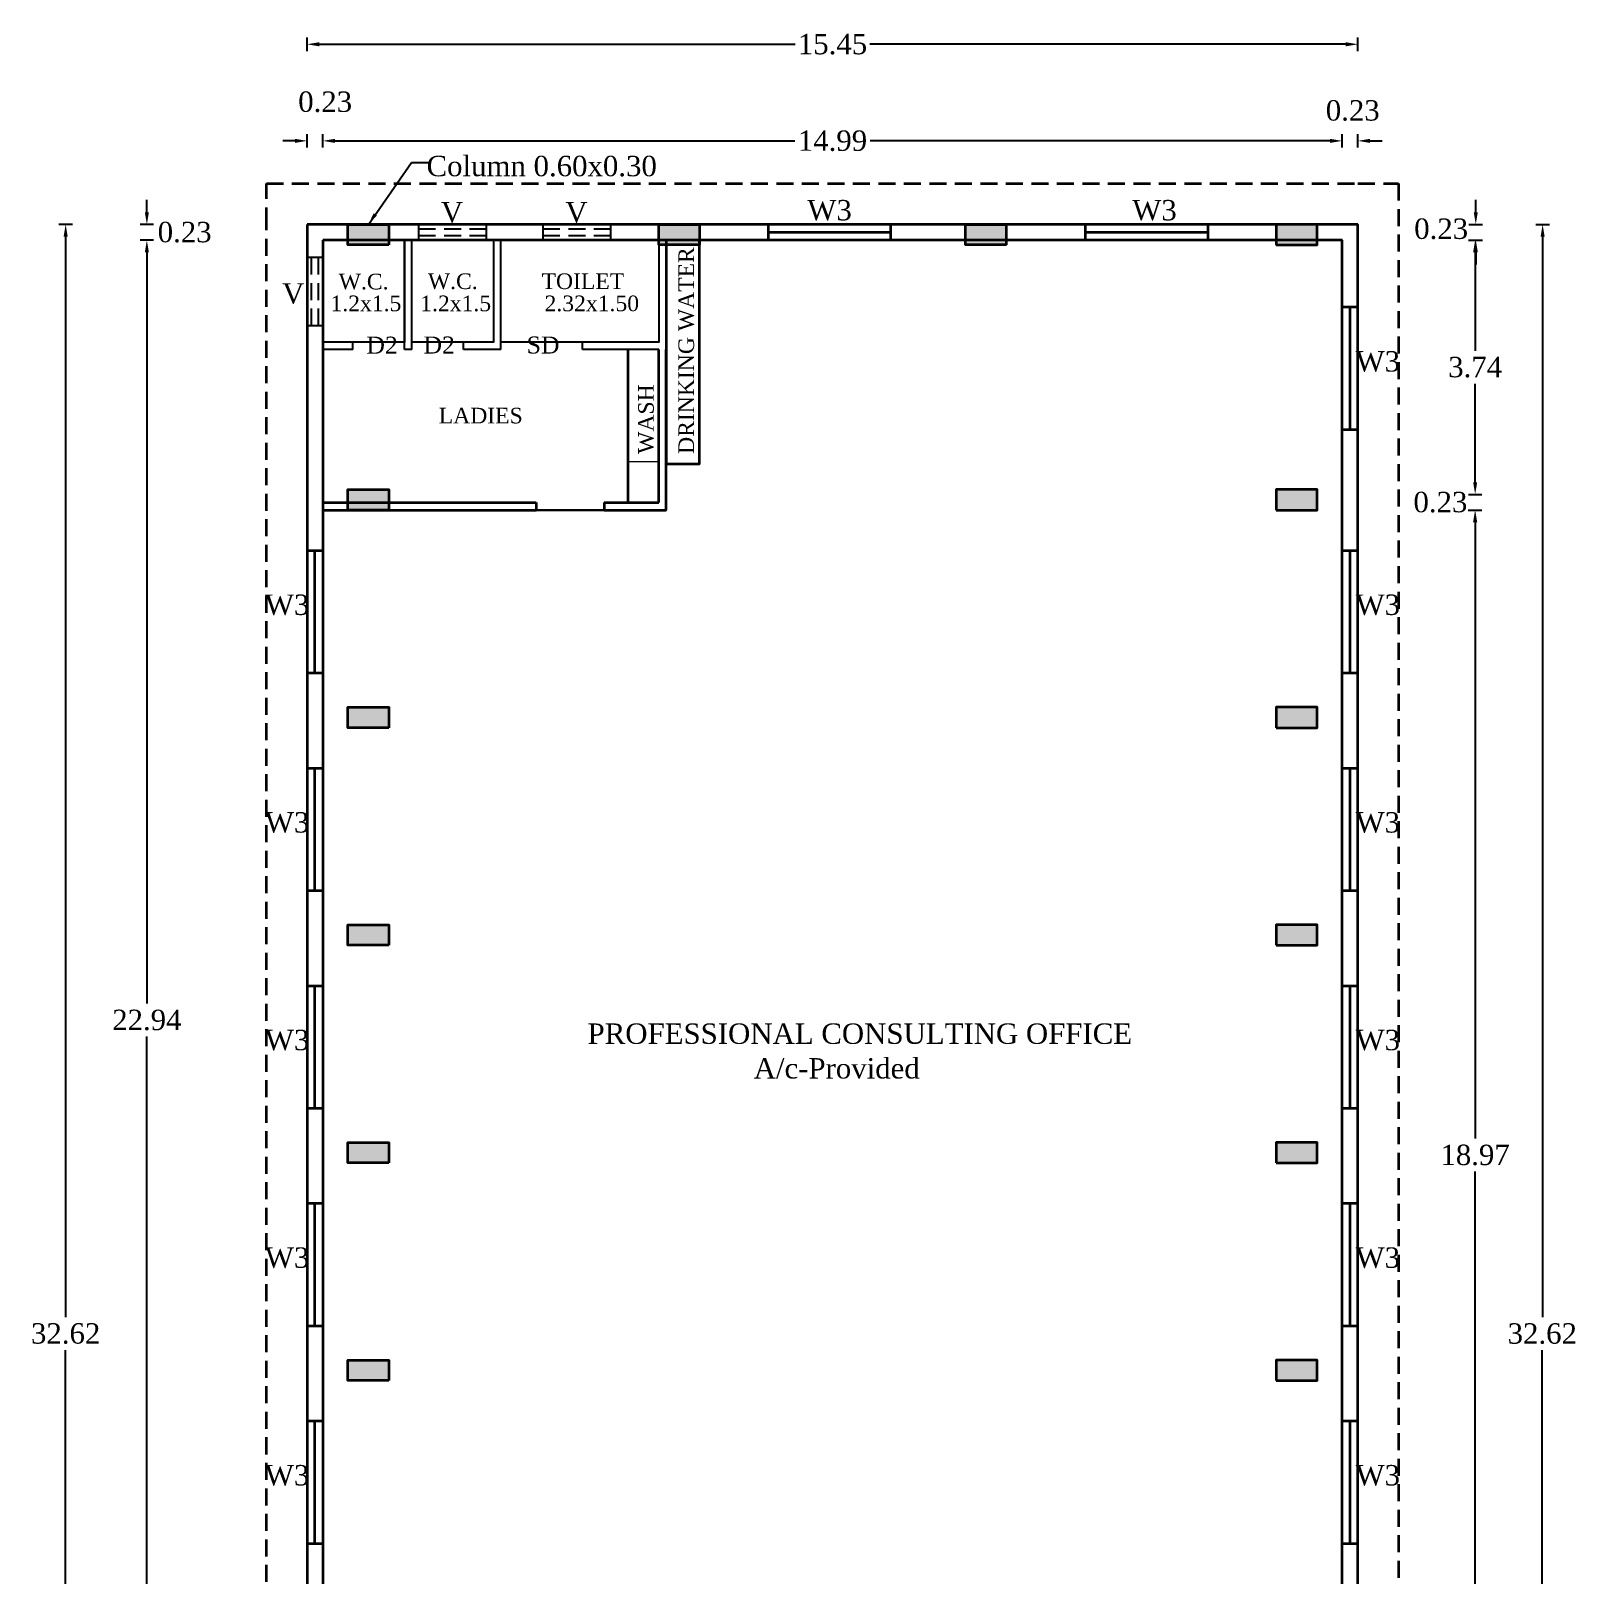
# Model space of a CAD drawing. Header units: metres. Extents: x 7518 to 7619, y -2370 to -2298.
# Drawn here: x 7548.75 to 7571.48, y -2350.85 to -2328.14 of the extents above; entities that cross this region are included whole.
import ezdxf

# ---------------------------------------------------------------- set-up
doc = ezdxf.new("R2010")
doc.units = ezdxf.units.M
doc.header["$MEASUREMENT"] = 0
doc.header["$PDMODE"] = 98
doc.linetypes.add('DASHED2', pattern=[0.375, 0.25, -0.125])
doc.linetypes.add('HIDDEN', pattern=[0.375, 0.25, -0.125])
for name, color, linetype in [('BLK_1_FLR_1_AC_ROOM_1', 2, 'Continuous'), ('BLK_1_FLR_1_BLT_UP_AREA', 18, 'Continuous'), ('BLK_1_FLR_1_CARPET_AREA', 10, 'Continuous'), ('BLK_1_FLR_1_SP_WC', 233, 'Continuous'), ('BLK_1_FLR_1_WATER_CLOSET', 3, 'Continuous')]:
    doc.layers.add(name, color=color, linetype=linetype)
doc.layers.add('BLK_1_FLR_1_DRINKING_WATER', color=7, linetype='Continuous', lineweight=5)
doc.layers.add('BLK_1_FLR_1_WASH', color=243, linetype='Continuous', lineweight=5)
doc.styles.get("Standard").update_dxf_attribs({"font": 'times.ttf'})
doc.dimstyles.get("Standard").update_dxf_attribs({"dimtxt": 0.3, "dimasz": 0.18, "dimexe": 0.1, "dimexo": 0.1, "dimgap": 0.09, "dimtad": 0, "dimtih": 1, "dimtoh": 1, "dimzin": 0, "dimdsep": 46, "dimtxsty": 'Standard', "dimcen": 0.09, "dimadec": 0, "dimazin": 0, "dimtfac": 1, "dimtofl": 0, "dimtmove": 0, "dimatfit": 3, "dimfxl": 0, "dimtolj": 1, "dimtzin": 0, "dimarcsym": 0})
doc.dimstyles.new('STANDARD$0', dxfattribs={"dimtxt": 0.3, "dimasz": 0.18, "dimexe": 0.1, "dimexo": 0.1, "dimgap": 0.09, "dimtad": 0, "dimtih": 1, "dimtoh": 1, "dimzin": 1, "dimdsep": 46, "dimtxsty": 'Standard', "dimcen": 0.1, "dimadec": 3, "dimazin": 0, "dimtfac": 1, "dimtofl": 0, "dimtmove": 0, "dimatfit": 3, "dimfxl": 0, "dimtolj": 1, "dimtzin": 0, "dimarcsym": 0})

# ---------------------------------------------------------------- blocks, each defined once
blk = doc.blocks.new('*D55')
at = {"color": 0, "lineweight": -2}
for p, q in [((7552.809, -2328.439), (7552.809, -2328.239)), ((7568.259, -2328.439), (7568.259, -2328.239)), ((7552.989, -2328.339), (7559.987, -2328.339)), ((7568.079, -2328.339), (7561.082, -2328.339))]:
    blk.add_line(p, q, dxfattribs=at)
at = {"color": 0, "lineweight": 35}
for points in [[(7552.989, -2328.309), (7552.989, -2328.369), (7552.809, -2328.339)], [(7568.079, -2328.309), (7568.079, -2328.369), (7568.259, -2328.339)]]:
    blk.add_solid(points, dxfattribs=at)
at = {"layer": 'Defpoints', "color": 0, "lineweight": 35}
for p in [(7568.259, -2328.339), (7552.809, -2331.367), (7568.259, -2331.367)]:
    blk.add_point(p, dxfattribs=at)
at = {"color": 0, "lineweight": 35, "insert": (7560.534, -2328.339), "char_height": 0.3, "attachment_point": 5}
blk.add_mtext('\\A1;15.45', dxfattribs=at)
blk = doc.blocks.new('*D56')
at = {"color": 0, "lineweight": -2}
for p, q in [((7550.552, -2331.218), (7550.352, -2331.218)), ((7550.452, -2331.398), (7550.452, -2342.445)), ((7550.452, -2353.978), (7550.452, -2342.931)), ((7550.552, -2354.158), (7550.352, -2354.158))]:
    blk.add_line(p, q, dxfattribs=at)
at = {"color": 0, "lineweight": 35}
for points in [[(7550.422, -2331.398), (7550.482, -2331.398), (7550.452, -2331.218)], [(7550.422, -2353.978), (7550.482, -2353.978), (7550.452, -2354.158)]]:
    blk.add_solid(points, dxfattribs=at)
at = {"layer": 'Defpoints', "color": 0, "lineweight": 35}
for p in [(7551.31, -2331.218), (7550.452, -2354.158), (7551.31, -2354.158)]:
    blk.add_point(p, dxfattribs=at)
at = {"color": 0, "lineweight": 35, "insert": (7550.452, -2342.688), "char_height": 0.3, "attachment_point": 5}
blk.add_mtext('\\A1;22.94', dxfattribs=at)
blk = doc.blocks.new('*D57')
at = {"color": 0, "lineweight": -2}
for p, q in [((7549.358, -2330.988), (7549.158, -2330.988)), ((7549.258, -2331.168), (7549.258, -2347.055)), ((7549.258, -2363.428), (7549.258, -2347.541)), ((7549.358, -2363.608), (7549.158, -2363.608))]:
    blk.add_line(p, q, dxfattribs=at)
at = {"color": 0, "lineweight": 35}
for points in [[(7549.228, -2331.168), (7549.288, -2331.168), (7549.258, -2330.988)], [(7549.228, -2363.428), (7549.288, -2363.428), (7549.258, -2363.608)]]:
    blk.add_solid(points, dxfattribs=at)
at = {"layer": 'Defpoints', "color": 0, "lineweight": 35}
for p in [(7549.258, -2330.988), (7551.912, -2330.988), (7551.912, -2363.608)]:
    blk.add_point(p, dxfattribs=at)
at = {"color": 0, "lineweight": 35, "insert": (7549.258, -2347.298), "char_height": 0.3, "attachment_point": 5}
blk.add_mtext('\\A1;32.62', dxfattribs=at)
blk = doc.blocks.new('*D58')
at = {"color": 0, "lineweight": -2}
for p, q in [((7550.452, -2330.808), (7550.452, -2330.628)), ((7550.552, -2330.988), (7550.352, -2330.988)), ((7550.552, -2331.218), (7550.352, -2331.218)), ((7550.452, -2331.398), (7550.452, -2331.578))]:
    blk.add_line(p, q, dxfattribs=at)
at = {"color": 0, "lineweight": 35}
for points in [[(7550.422, -2330.808), (7550.482, -2330.808), (7550.452, -2330.988)], [(7550.422, -2331.398), (7550.482, -2331.398), (7550.452, -2331.218)]]:
    blk.add_solid(points, dxfattribs=at)
at = {"layer": 'Defpoints', "color": 0, "lineweight": 35}
for p in [(7550.452, -2330.988), (7551.303, -2330.988), (7551.303, -2331.218)]:
    blk.add_point(p, dxfattribs=at)
at = {"color": 0, "lineweight": 35, "insert": (7551.008, -2331.103), "char_height": 0.3, "attachment_point": 5}
blk.add_mtext('\\A1;0.23', dxfattribs=at)
blk = doc.blocks.new('*D59')
at = {"color": 0, "lineweight": -2}
for p, q in [((7552.809, -2329.859), (7552.809, -2329.659)), ((7553.039, -2329.859), (7553.039, -2329.659)), ((7552.629, -2329.759), (7552.449, -2329.759)), ((7553.219, -2329.759), (7553.399, -2329.759))]:
    blk.add_line(p, q, dxfattribs=at)
at = {"color": 0, "lineweight": 35}
for points in [[(7552.629, -2329.729), (7552.629, -2329.789), (7552.809, -2329.759)], [(7553.219, -2329.729), (7553.219, -2329.789), (7553.039, -2329.759)]]:
    blk.add_solid(points, dxfattribs=at)
at = {"layer": 'Defpoints', "color": 0, "lineweight": 35}
for p in [(7552.809, -2329.759), (7552.809, -2331.218), (7553.039, -2331.218)]:
    blk.add_point(p, dxfattribs=at)
at = {"color": 0, "lineweight": 35, "insert": (7553.074, -2329.186), "char_height": 0.3, "attachment_point": 5}
blk.add_mtext('\\A1;0.23', dxfattribs=at)
blk = doc.blocks.new('*D60')
at = {"color": 0, "lineweight": -2}
for p, q in [((7553.039, -2329.859), (7553.039, -2329.659)), ((7568.029, -2329.859), (7568.029, -2329.659)), ((7553.219, -2329.759), (7559.981, -2329.759)), ((7567.849, -2329.759), (7561.087, -2329.759))]:
    blk.add_line(p, q, dxfattribs=at)
at = {"color": 0, "lineweight": 35}
for points in [[(7553.219, -2329.729), (7553.219, -2329.789), (7553.039, -2329.759)], [(7567.849, -2329.729), (7567.849, -2329.789), (7568.029, -2329.759)]]:
    blk.add_solid(points, dxfattribs=at)
at = {"layer": 'Defpoints', "color": 0, "lineweight": 35}
for p in [(7568.029, -2329.759), (7553.039, -2331.218), (7568.029, -2331.218)]:
    blk.add_point(p, dxfattribs=at)
at = {"color": 0, "lineweight": 35, "insert": (7560.534, -2329.759), "char_height": 0.3, "attachment_point": 5}
blk.add_mtext('\\A1;14.99', dxfattribs=at)
blk = doc.blocks.new('*D61')
at = {"color": 0, "lineweight": -2}
for p, q in [((7568.029, -2329.859), (7568.029, -2329.659)), ((7568.259, -2329.859), (7568.259, -2329.659)), ((7567.849, -2329.759), (7567.669, -2329.759)), ((7568.439, -2329.759), (7568.619, -2329.759))]:
    blk.add_line(p, q, dxfattribs=at)
at = {"color": 0, "lineweight": 35}
for points in [[(7567.849, -2329.729), (7567.849, -2329.789), (7568.029, -2329.759)], [(7568.439, -2329.729), (7568.439, -2329.789), (7568.259, -2329.759)]]:
    blk.add_solid(points, dxfattribs=at)
at = {"layer": 'Defpoints', "color": 0, "lineweight": 35}
for p in [(7568.259, -2329.759), (7568.029, -2331.218), (7568.259, -2331.218)]:
    blk.add_point(p, dxfattribs=at)
at = {"color": 0, "lineweight": 35, "insert": (7568.184, -2329.314), "char_height": 0.3, "attachment_point": 5}
blk.add_mtext('\\A1;0.23', dxfattribs=at)
blk = doc.blocks.new('*D46')
at = {"color": 0, "lineweight": -2}
for p, q in [((7569.993, -2330.808), (7569.993, -2330.628)), ((7569.893, -2330.988), (7570.093, -2330.988)), ((7569.893, -2331.218), (7570.093, -2331.218)), ((7569.993, -2331.398), (7569.993, -2331.578))]:
    blk.add_line(p, q, dxfattribs=at)
at = {"color": 0, "lineweight": 35}
for points in [[(7569.963, -2330.808), (7570.023, -2330.808), (7569.993, -2330.988)], [(7569.963, -2331.398), (7570.023, -2331.398), (7569.993, -2331.218)]]:
    blk.add_solid(points, dxfattribs=at)
at = {"layer": 'Defpoints', "color": 0, "lineweight": 35}
for p in [(7569.049, -2330.988), (7569.993, -2330.988), (7569.049, -2331.218)]:
    blk.add_point(p, dxfattribs=at)
at = {"color": 0, "lineweight": 35, "insert": (7569.484, -2331.054), "char_height": 0.3, "attachment_point": 5}
blk.add_mtext('\\A1;0.23', dxfattribs=at)
blk = doc.blocks.new('*D47')
at = {"color": 0, "lineweight": -2}
for p, q in [((7569.884, -2331.218), (7570.084, -2331.218)), ((7569.984, -2331.398), (7569.984, -2332.845)), ((7569.984, -2334.778), (7569.984, -2333.331)), ((7569.884, -2334.958), (7570.084, -2334.958))]:
    blk.add_line(p, q, dxfattribs=at)
at = {"color": 0, "lineweight": 35}
for points in [[(7569.954, -2331.398), (7570.014, -2331.398), (7569.984, -2331.218)], [(7569.954, -2334.778), (7570.014, -2334.778), (7569.984, -2334.958)]]:
    blk.add_solid(points, dxfattribs=at)
at = {"layer": 'Defpoints', "color": 0, "lineweight": 35}
for p in [(7568.569, -2331.218), (7569.984, -2331.218), (7568.569, -2334.958)]:
    blk.add_point(p, dxfattribs=at)
at = {"color": 0, "lineweight": 35, "insert": (7569.984, -2333.088), "char_height": 0.3, "attachment_point": 5}
blk.add_mtext('\\A1;3.74', dxfattribs=at)
blk = doc.blocks.new('*D48')
at = {"color": 0, "lineweight": -2}
for p, q in [((7569.984, -2334.778), (7569.984, -2334.598)), ((7569.884, -2334.958), (7570.084, -2334.958)), ((7569.884, -2335.188), (7570.084, -2335.188)), ((7569.984, -2335.368), (7569.984, -2335.548))]:
    blk.add_line(p, q, dxfattribs=at)
at = {"color": 0, "lineweight": 35}
for points in [[(7569.954, -2334.778), (7570.014, -2334.778), (7569.984, -2334.958)], [(7569.954, -2335.368), (7570.014, -2335.368), (7569.984, -2335.188)]]:
    blk.add_solid(points, dxfattribs=at)
at = {"layer": 'Defpoints', "color": 0, "lineweight": 35}
for p in [(7568.569, -2334.958), (7568.569, -2335.188), (7569.984, -2335.188)]:
    blk.add_point(p, dxfattribs=at)
at = {"color": 0, "lineweight": 35, "insert": (7569.473, -2335.073), "char_height": 0.3, "attachment_point": 5}
blk.add_mtext('\\A1;0.23', dxfattribs=at)
blk = doc.blocks.new('*D49')
at = {"color": 0, "lineweight": -2}
for p, q in [((7569.883, -2335.188), (7570.083, -2335.188)), ((7569.983, -2335.368), (7569.983, -2344.43)), ((7569.983, -2353.978), (7569.983, -2344.916)), ((7569.883, -2354.158), (7570.083, -2354.158))]:
    blk.add_line(p, q, dxfattribs=at)
at = {"color": 0, "lineweight": 35}
for points in [[(7569.953, -2335.368), (7570.013, -2335.368), (7569.983, -2335.188)], [(7569.953, -2353.978), (7570.013, -2353.978), (7569.983, -2354.158)]]:
    blk.add_solid(points, dxfattribs=at)
at = {"layer": 'Defpoints', "color": 0, "lineweight": 35}
for p in [(7568.799, -2335.188), (7568.799, -2354.158), (7569.983, -2354.158)]:
    blk.add_point(p, dxfattribs=at)
at = {"color": 0, "lineweight": 35, "insert": (7569.983, -2344.673), "char_height": 0.3, "attachment_point": 5}
blk.add_mtext('\\A1;18.97', dxfattribs=at)
blk = doc.blocks.new('*D53')
at = {"color": 0, "lineweight": -2}
for p, q in [((7570.876, -2330.989), (7571.076, -2330.989)), ((7570.976, -2331.169), (7570.972, -2347.056)), ((7570.967, -2363.429), (7570.971, -2347.542)), ((7570.867, -2363.609), (7571.067, -2363.609))]:
    blk.add_line(p, q, dxfattribs=at)
at = {"color": 0, "lineweight": 35}
for points in [[(7570.946, -2331.169), (7571.006, -2331.169), (7570.976, -2330.989)], [(7570.937, -2363.429), (7570.997, -2363.429), (7570.967, -2363.609)]]:
    blk.add_solid(points, dxfattribs=at)
at = {"layer": 'Defpoints', "color": 0, "lineweight": 35}
for p in [(7568.799, -2330.988), (7570.976, -2330.989), (7568.79, -2363.608)]:
    blk.add_point(p, dxfattribs=at)
at = {"color": 0, "lineweight": 35, "insert": (7570.971, -2347.299), "char_height": 0.3, "attachment_point": 5}
blk.add_mtext('\\A1;32.62', dxfattribs=at)

msp = doc.modelspace()

# ---------------------------------------------------------------- hatches: boundary and pattern name
at = {"lineweight": 35}
for points in [[(7554.009, -2331.288), (7554.009, -2330.988), (7553.409, -2330.988), (7553.409, -2331.288)], [(7558.579, -2331.288), (7558.579, -2330.988), (7557.979, -2330.988), (7557.979, -2331.288)], [(7563.089, -2331.288), (7563.089, -2330.988), (7562.489, -2330.988), (7562.489, -2331.288)], [(7567.059, -2331.288), (7567.059, -2330.988), (7567.659, -2330.988), (7567.659, -2331.288)], [(7554.009, -2335.188), (7554.009, -2334.888), (7553.409, -2334.888), (7553.409, -2335.188)], [(7567.059, -2335.188), (7567.059, -2334.888), (7567.659, -2334.888), (7567.659, -2335.188)], [(7554.009, -2338.388), (7554.009, -2338.088), (7553.409, -2338.088), (7553.409, -2338.388)], [(7567.059, -2338.388), (7567.059, -2338.088), (7567.659, -2338.088), (7567.659, -2338.388)], [(7554.009, -2341.588), (7554.009, -2341.288), (7553.409, -2341.288), (7553.409, -2341.588)], [(7567.059, -2341.588), (7567.059, -2341.288), (7567.659, -2341.288), (7567.659, -2341.588)], [(7554.009, -2344.788), (7554.009, -2344.488), (7553.409, -2344.488), (7553.409, -2344.788)], [(7567.059, -2344.788), (7567.059, -2344.488), (7567.659, -2344.488), (7567.659, -2344.788)], [(7554.009, -2347.988), (7554.009, -2347.688), (7553.409, -2347.688), (7553.409, -2347.988)], [(7567.059, -2347.988), (7567.059, -2347.688), (7567.659, -2347.688), (7567.659, -2347.988)]]:
    msp.add_hatch(color=256, dxfattribs=at).paths.add_polyline_path(points)

# ---------------------------------------------------------------- linework, layer by layer
for p, q in [((7552.809, -2330.988), (7552.809, -2354.158)), ((7552.809, -2330.988), (7552.809, -2354.158)), ((7568.259, -2330.988), (7552.809, -2330.988)), ((7559.593, -2331.218), (7559.593, -2330.988)), ((7561.393, -2331.218), (7561.393, -2330.988)), ((7564.256, -2331.218), (7564.256, -2330.988)), ((7566.056, -2331.218), (7566.056, -2330.988)), ((7568.259, -2335.448), (7568.259, -2330.988)), ((7568.259, -2335.448), (7568.259, -2330.988)), ((7553.039, -2331.218), (7553.039, -2354.158)), ((7568.029, -2331.218), (7553.039, -2331.218)), ((7559.593, -2331.103), (7561.393, -2331.103)), ((7564.256, -2331.103), (7566.056, -2331.103)), ((7568.029, -2354.158), (7568.029, -2331.218)), ((7568.029, -2332.202), (7568.259, -2332.202)), ((7568.144, -2334.002), (7568.144, -2332.202)), ((7557.529, -2335.078), (7557.529, -2332.828)), ((7557.979, -2335.078), (7557.979, -2332.828)), ((7558.089, -2335.188), (7558.089, -2332.828)), ((7568.029, -2334.002), (7568.259, -2334.002)), ((7553.039, -2335.078), (7556.177, -2335.078)), ((7556.177, -2335.078), (7556.177, -2335.188)), ((7557.177, -2335.078), (7557.177, -2335.188)), ((7557.177, -2335.078), (7557.979, -2335.078)), ((7553.039, -2335.188), (7556.177, -2335.188)), ((7557.177, -2335.188), (7558.089, -2335.188)), ((7568.259, -2350.808), (7568.259, -2335.448)), ((7552.809, -2335.782), (7553.039, -2335.782)), ((7552.924, -2337.582), (7552.924, -2335.782)), ((7568.029, -2335.782), (7568.259, -2335.782)), ((7568.144, -2337.582), (7568.144, -2335.782)), ((7552.809, -2337.582), (7553.039, -2337.582)), ((7568.029, -2337.582), (7568.259, -2337.582)), ((7552.809, -2338.982), (7553.039, -2338.982)), ((7552.924, -2340.782), (7552.924, -2338.982)), ((7568.029, -2338.982), (7568.259, -2338.982)), ((7568.144, -2340.782), (7568.144, -2338.982)), ((7552.809, -2340.782), (7553.039, -2340.782)), ((7568.029, -2340.782), (7568.259, -2340.782)), ((7552.809, -2342.182), (7553.039, -2342.182)), ((7552.924, -2343.982), (7552.924, -2342.182)), ((7568.029, -2342.182), (7568.259, -2342.182)), ((7568.144, -2343.982), (7568.144, -2342.182)), ((7552.809, -2343.982), (7553.039, -2343.982)), ((7568.029, -2343.982), (7568.259, -2343.982)), ((7552.809, -2345.382), (7553.039, -2345.382)), ((7552.924, -2347.182), (7552.924, -2345.382)), ((7568.029, -2345.382), (7568.259, -2345.382)), ((7568.144, -2347.182), (7568.144, -2345.382)), ((7552.809, -2347.182), (7553.039, -2347.182)), ((7568.029, -2347.182), (7568.259, -2347.182)), ((7552.809, -2348.582), (7553.039, -2348.582)), ((7552.924, -2350.382), (7552.924, -2348.582)), ((7568.029, -2348.582), (7568.259, -2348.582)), ((7568.144, -2350.382), (7568.144, -2348.582)), ((7568.259, -2359.948), (7568.259, -2349.308)), ((7552.809, -2350.382), (7553.039, -2350.382)), ((7568.029, -2350.382), (7568.259, -2350.382))]:
    msp.add_line(p, q, dxfattribs=at)
at = {"linetype": 'HIDDEN'}
for p, q in [((7554.447, -2331.053), (7555.447, -2331.053)), ((7556.275, -2331.053), (7557.275, -2331.053)), ((7554.447, -2331.153), (7555.447, -2331.153)), ((7556.275, -2331.153), (7557.275, -2331.153)), ((7552.874, -2332.475), (7552.874, -2331.475)), ((7552.974, -2332.475), (7552.974, -2331.475))]:
    msp.add_line(p, q, dxfattribs=at)
for p, q in [((7554.239, -2332.828), (7554.239, -2331.218)), ((7554.349, -2332.828), (7554.349, -2331.218)), ((7555.547, -2331.218), (7555.547, -2332.718)), ((7555.657, -2332.828), (7555.657, -2331.218)), ((7557.979, -2331.214), (7557.979, -2332.718)), ((7558.089, -2332.828), (7558.089, -2331.214)), ((7553.479, -2332.718), (7553.039, -2332.718)), ((7553.479, -2332.828), (7553.039, -2332.828)), ((7553.479, -2332.828), (7553.479, -2332.718)), ((7554.349, -2332.828), (7554.239, -2332.828)), ((7555.109, -2332.828), (7555.109, -2332.718)), ((7555.547, -2332.718), (7555.109, -2332.718)), ((7555.657, -2332.828), (7555.109, -2332.828)), ((7557.979, -2332.718), (7556.857, -2332.718)), ((7556.857, -2332.828), (7556.857, -2332.718)), ((7557.979, -2332.828), (7556.857, -2332.828))]:
    msp.add_line(p, q)
at = {"lineweight": 35, "ltscale": 3}
msp.add_line((7568.259, -2350.808), (7568.259, -2335.448), dxfattribs=at)
at = {"linetype": 'DASHED2', "lineweight": 35}
msp.add_lwpolyline([(7552.809, -2359.948), (7552.209, -2359.948), (7552.209, -2330.988), (7552.209, -2330.388), (7568.259, -2330.388), (7568.859, -2330.388), (7568.859, -2359.948), (7568.259, -2359.948)], dxfattribs=at)
at = {"lineweight": 35}
for points in [[(7554.009, -2331.288), (7553.409, -2331.288), (7553.409, -2330.988), (7554.009, -2330.988)], [(7558.579, -2331.288), (7557.979, -2331.288), (7557.979, -2330.988), (7558.579, -2330.988)], [(7563.089, -2331.288), (7562.489, -2331.288), (7562.489, -2330.988), (7563.089, -2330.988)], [(7567.059, -2331.288), (7567.659, -2331.288), (7567.659, -2330.988), (7567.059, -2330.988)], [(7558.089, -2334.506), (7558.579, -2334.506), (7558.579, -2331.218), (7558.089, -2331.218)], [(7554.009, -2335.188), (7553.409, -2335.188), (7553.409, -2334.888), (7554.009, -2334.888)], [(7567.059, -2335.188), (7567.659, -2335.188), (7567.659, -2334.888), (7567.059, -2334.888)], [(7554.009, -2338.388), (7553.409, -2338.388), (7553.409, -2338.088), (7554.009, -2338.088)], [(7567.059, -2338.388), (7567.659, -2338.388), (7567.659, -2338.088), (7567.059, -2338.088)], [(7554.009, -2341.588), (7553.409, -2341.588), (7553.409, -2341.288), (7554.009, -2341.288)], [(7567.059, -2341.588), (7567.659, -2341.588), (7567.659, -2341.288), (7567.059, -2341.288)], [(7554.009, -2344.788), (7553.409, -2344.788), (7553.409, -2344.488), (7554.009, -2344.488)], [(7567.059, -2344.788), (7567.659, -2344.788), (7567.659, -2344.488), (7567.059, -2344.488)], [(7554.009, -2347.988), (7553.409, -2347.988), (7553.409, -2347.688), (7554.009, -2347.688)], [(7567.059, -2347.988), (7567.659, -2347.988), (7567.659, -2347.688), (7567.059, -2347.688)]]:
    msp.add_lwpolyline(points, close=True, dxfattribs=at)
for points in [[(7554.447, -2331.218), (7555.447, -2331.218), (7555.447, -2330.988), (7554.447, -2330.988)], [(7556.275, -2331.218), (7557.275, -2331.218), (7557.275, -2330.988), (7556.275, -2330.988)], [(7553.039, -2332.475), (7553.039, -2331.475), (7552.809, -2331.475), (7552.809, -2332.475)]]:
    msp.add_lwpolyline(points, close=True)
at = {"layer": 'BLK_1_FLR_1_AC_ROOM_1', "color": 2}
msp.add_lwpolyline([(7558.089, -2331.218), (7568.029, -2331.218), (7568.029, -2354.158), (7553.039, -2354.158), (7553.039, -2335.188), (7558.089, -2335.188)], close=True, dxfattribs=at)
at = {"layer": 'BLK_1_FLR_1_BLT_UP_AREA', "color": 18}
msp.add_lwpolyline([(7552.809, -2330.988), (7568.259, -2330.988), (7568.259, -2359.948), (7563.584, -2359.948), (7563.584, -2363.608), (7557.484, -2363.608), (7557.484, -2359.948), (7552.809, -2359.948), (7552.809, -2330.988)], close=True, dxfattribs=at)
at = {"layer": 'BLK_1_FLR_1_CARPET_AREA', "color": 25}
msp.add_lwpolyline([(7568.029, -2354.158), (7568.029, -2331.218), (7567.659, -2331.218), (7567.659, -2331.288), (7567.059, -2331.288), (7567.059, -2331.218), (7563.089, -2331.218), (7563.089, -2331.288), (7562.489, -2331.288), (7562.489, -2331.218), (7558.579, -2331.218), (7558.579, -2331.288), (7558.089, -2331.288), (7558.089, -2331.288), (7558.089, -2331.288), (7558.089, -2331.288), (7558.089, -2335.188), (7558.089, -2335.188), (7553.039, -2335.188), (7553.039, -2354.158)], dxfattribs=at)
at = {"layer": 'BLK_1_FLR_1_DRINKING_WATER'}
msp.add_lwpolyline([(7558.089, -2334.506), (7558.579, -2334.506), (7558.579, -2331.218), (7558.089, -2331.218)], close=True, dxfattribs=at)
at = {"layer": 'BLK_1_FLR_1_SP_WC'}
msp.add_lwpolyline([(7555.657, -2331.218), (7557.979, -2331.218), (7557.979, -2332.718), (7555.657, -2332.718)], close=True, dxfattribs=at)
at = {"layer": 'BLK_1_FLR_1_WASH', "color": 55}
msp.add_lwpolyline([(7557.979, -2335.078), (7557.979, -2332.828), (7557.529, -2332.828), (7557.529, -2335.078)], close=True, dxfattribs=at)
at = {"layer": 'BLK_1_FLR_1_WASH', "color": 56}
msp.add_lwpolyline([(7557.979, -2335.078), (7557.979, -2334.478), (7557.529, -2334.478), (7557.529, -2335.078)], close=True, dxfattribs=at)
at = {"layer": 'BLK_1_FLR_1_WATER_CLOSET', "color": 2}
for points in [[(7553.039, -2331.218), (7554.239, -2331.218), (7554.239, -2332.718), (7553.039, -2332.718)], [(7554.349, -2331.218), (7555.547, -2331.218), (7555.547, -2332.718), (7554.349, -2332.718)]]:
    msp.add_lwpolyline(points, close=True, dxfattribs=at)

# ---------------------------------------------------------------- texts
at = {"lineweight": 35}
for s, height, p in [('Column 0.60x0.30', 0.3, (7554.565, -2330.279)), ('V', 0.3, (7554.776, -2330.958)), ('V', 0.3, (7556.605, -2330.958)), ('W3', 0.3, (7560.164, -2330.928)), ('W3', 0.3, (7564.942, -2330.928)), ('W.C.', 0.23, (7553.272, -2331.943)), ('W.C.', 0.23, (7554.584, -2331.938)), ('TOILET', 0.23, (7556.256, -2331.938)), ('V', 0.3, (7552.441, -2332.153)), ('1.2x1.5', 0.23, (7553.152, -2332.264)), ('1.2x1.5', 0.23, (7554.472, -2332.264)), ('2.32x1.50', 0.23, (7556.3, -2332.264)), ('D2', 0.25, (7553.68, -2332.888)), ('D2', 0.25, (7554.52, -2332.886)), ('SD', 0.25, (7556.037, -2332.886)), ('W3', 0.3, (7568.225, -2333.151)), ('LADIES', 0.23, (7554.744, -2333.914)), ('W3', 0.3, (7552.187, -2336.73)), ('W3', 0.3, (7568.225, -2336.73)), ('W3', 0.3, (7552.187, -2339.93)), ('W3', 0.3, (7568.225, -2339.93)), ('W3', 0.3, (7552.187, -2343.13)), ('PROFESSIONAL CONSULTING OFFICE', 0.3, (7556.933, -2343.037)), ('W3', 0.3, (7568.225, -2343.13)), ('A/c-Provided', 0.3, (7559.375, -2343.547)), ('W3', 0.3, (7552.187, -2346.33)), ('W3', 0.3, (7568.225, -2346.33)), ('W3', 0.3, (7552.187, -2349.53)), ('W3', 0.3, (7568.225, -2349.53))]:
    msp.add_text(s, height=height, dxfattribs=at).set_placement(p)
for s, p in [('DRINKING WATER', (7558.498, -2334.362)), ('WASH', (7557.906, -2334.362))]:
    msp.add_text(s, height=0.23, rotation=90, dxfattribs=at).set_placement(p)

# ---------------------------------------------------------------- dimensions: what is measured, and where the dimension line sits
for p1, p2, distance, picture, middle in [((7552.809, -2331.367), (7568.259, -2331.367), 3.027, '*D55', (7560.534, -2328.339)), ((7553.039, -2331.218), (7568.029, -2331.218), 1.46, '*D60', (7560.534, -2329.759)), ((7551.912, -2363.608), (7551.912, -2330.988), 2.653, '*D57', (7549.258, -2347.298)), ((7568.79, -2363.608), (7568.799, -2330.988), -2.177, '*D53', (7570.971, -2347.299)), ((7551.31, -2331.218), (7551.31, -2354.158), -0.858, '*D56', (7550.452, -2342.688)), ((7568.569, -2334.958), (7568.569, -2331.218), -1.416, '*D47', (7569.984, -2333.088)), ((7568.799, -2335.188), (7568.799, -2354.158), 1.185, '*D49', (7569.983, -2344.673))]:
    dim = msp.add_aligned_dim(p1=p1, p2=p2, distance=distance, dimstyle='STANDARD$0', dxfattribs=at)
    dim.commit()
    dim.dimension.update_dxf_attribs({"geometry": picture, "text_midpoint": middle})
for base, p1, p2, angle, picture, middle in [((7552.809, -2329.759), (7553.039, -2331.218), (7552.809, -2331.218), 180, '*D59', (7553.074, -2329.186)), ((7568.259, -2329.759), (7568.029, -2331.218), (7568.259, -2331.218), 0, '*D61', (7568.184, -2329.314)), ((7550.452, -2330.988), (7551.303, -2331.218), (7551.303, -2330.988), 90, '*D58', (7551.008, -2331.103)), ((7569.993, -2330.988), (7569.049, -2331.218), (7569.049, -2330.988), 90, '*D46', (7569.484, -2331.054)), ((7569.984, -2335.188), (7568.569, -2334.958), (7568.569, -2335.188), 270, '*D48', (7569.473, -2335.073))]:
    dim = msp.add_linear_dim(base=base, p1=p1, p2=p2, angle=angle, dimstyle='STANDARD$0', override={"dimtmove": 2}, dxfattribs=at)
    dim.commit()
    dim.dimension.update_dxf_attribs({"geometry": picture, "text_midpoint": middle, "dimtype": 161})

# ---------------------------------------------------------------- leaders
msp.add_leader([(7553.709, -2330.988), (7554.341, -2330.078), (7554.591, -2330.078)], dimstyle='Standard', override={"dimgap": 0.09, "dimtad": 0}, dxfattribs=at)

doc.saveas('drawing.dxf')
